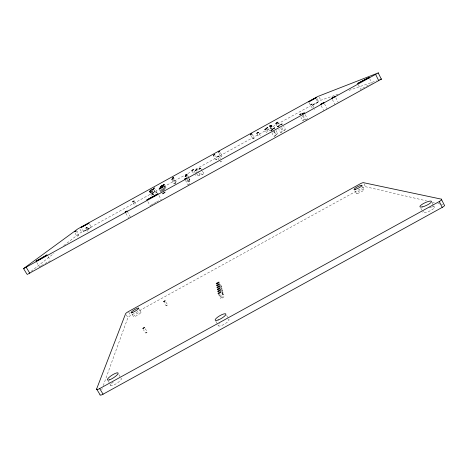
<?xml version="1.0" encoding="UTF-8"?>
<svg xmlns="http://www.w3.org/2000/svg" width="468" height="468" viewBox="0 0 468 468"><rect width="100%" height="100%" fill="white"/><g stroke="black" fill="none" stroke-linecap="round" stroke-linejoin="round"><path stroke-width="0.35" stroke-dasharray="2.34 1.75" d="M101.731 389.785L102.235 388.411M103.229 385.661L127.893 317.649A2.948 0.526 -31.1 0 1 130.683 315.496L362.162 187.908A2.954 0.526 -26.7 0 1 365.467 186.703L426.5 200.866M317.169 98.73L318.661 101.913L311.84 105.68M303.053 115.093L305.545 119.867L305.844 119.656M302.375 115.666L304.37 119.592L302.609 120.533L300.924 117.304M302.609 120.533L304.399 119.545M165.76 302.03C169.685 306.365 165.046 307.458 164.069 302.176M145.074 328.747C149.403 332.9 144.94 335.433 143.577 329.566M166.146 305.768L167.491 305.025M145.612 333.035L147.104 332.21M281.841 127.425C282.578 132.777 287.709 130.057 283.608 126.448M283.52 130.607L285.293 129.63M280.642 128.291C284.766 131.917 279.601 134.661 278.864 129.273M280.554 132.473L282.333 131.49M275.997 130.449L277.67 133.614L276.927 134.076M273.71 131.485C278.425 135.942 273.055 138.832 271.92 132.473M274.236 131.42L275.915 134.579L276.658 134.117M273.973 136.334L275.763 135.351M252.275 134.263L254.264 137.972L253.551 138.405M250.672 135.153L252.656 138.856L253.369 138.429M202.322 171.294C205.867 173.856 200.883 176.611 200.602 172.242M201.96 174.699L203.679 173.751M199.011 173.166C201.942 174.856 197.203 177.483 197.332 174.096M198.327 175.892L200.006 174.968M31.145 271.341L54.013 253.311M63.736 245.653L79.712 233.234L158.424 189.762M186.855 179.577C186.831 183.368 191.669 181.648 188.902 179.244M220.387 152.685L222.066 155.762L221.434 156.142M219.047 153.422L220.726 156.499L221.358 156.119M215.467 155.809C219.445 160.313 214.619 161.238 213.759 155.932M189.283 178.355C191.272 179.49 187.563 181.555 187.65 179.256M188.294 180.42L189.926 179.519M173.786 179.73C178.062 184.445 173.125 185.749 172.037 179.946M174.271 183.942L175.699 183.152M173.055 179.49C173.961 184.603 178.407 182.339 174.429 178.729M153.949 189.914C154.844 195.004 159.313 192.629 155.323 189.16M157.09 192.289L155.721 193.044M151.544 193.138L152.732 194.951M75.354 233.122C76.424 238.025 80.625 235.936 76.711 232.374M89.675 224.283L91.4 227.237L83.725 231.566L81.49 228.015M83.573 231.555L91.4 227.237M188.177 184.848L188.516 184.638M162.648 193.319L165.409 191.792M165.339 191.927L163.917 192.757M153.884 194.349L152.919 194.893M306.651 119.317L307.09 119.071M220.995 161.583C218.731 162.94 223.353 160.267 221.083 161.624M274.383 131.66L273.599 132.093M314.204 109.512L314.572 109.307M312.115 105.271L318.743 101.778M195.413 175.12L195.799 174.903M153.001 194.787L153.925 194.29M313.203 104.346L320.802 100.263L338.703 93.992M163.543 186.937L184.006 175.646M187.844 173.529L191.681 171.411M195.519 169.293L216.625 157.646M219.825 155.879L270.352 127.992M272.908 126.582L276.746 124.465M277.384 124.114L310.647 105.756M216.468 159.296L217.175 158.939M216.532 159.331L215.818 159.687M175.523 182.216L176.196 181.882M175.488 182.304L174.816 182.643M77.706 235.925L77.162 236.194M77.975 235.708L78.519 235.445M273.774 131.912L274.184 131.695M195.396 175.044L195.788 174.833M306.277 119.404L307.166 118.948M188.978 184.374L189.441 184.129M162.571 193.454L163.127 193.179M188.177 184.913L188.51 184.749M254.264 137.972L252.656 138.856M222.066 155.762L220.726 156.499M277.67 133.614L275.915 134.579M349.005 90.388L376.483 80.765M189.914 181.063L188.212 182.005M130.367 216.994L127.729 212.261M432.18 202.182L434.31 202.673M437.855 203.498L440.698 204.159M441.406 204.323L442.827 204.651M36.756 262.413L39.564 267.07M108.067 380.759L109.541 383.21M109.91 383.818L111.015 385.655M48.14 256.581L50.216 260.05M118.86 374.628L121.042 378.267A6.388 1.568 -33 0 1 118.351 382.262A6.388 1.568 -33 0 1 111.226 385.685A6.388 1.568 -33 0 1 113.373 381.946M76.547 230.437L78.606 233.936M126.249 314.847L127.893 317.649M86.486 229.431L88.592 233.023M131.777 313.624L133.438 316.462M79.969 229.221L81.672 232.116M128.718 312.15L130.683 315.496M139.452 309.395L141.114 312.232A4.469 0.813 -31 0 1 135.065 316.397A4.469 0.813 -31 0 1 135.644 314.438A4.469 0.813 -31 0 1 141.114 312.232M87.651 227.998L89.4 230.993M125.869 213.285L128.589 218.012M134.41 201.591L136.761 205.715M132.93 202.41L135.281 206.528M151.743 192.289L153.094 194.676M151.679 192.418L153.276 195.238M150.585 193.711L151.603 195.495M147.87 201.708L150.21 205.826A6.347 0.322 -29.2 0 0 150.76 205.715M215.842 321.3L218.299 325.623M159.758 190.224L161.355 193.056M218.363 294.115L220.761 298.362M158.956 195.595L161.284 199.719M226.623 315.362L228.372 318.456M154.001 190.523L155.92 193.922M152.58 191.307L154.504 194.7M152.211 191.114L153.995 194.267M164.9 185.714L166.573 188.692M220.428 284.462L221.709 286.738A1.691 0.363 -29.7 0 1 221.036 287.463M164.215 185.656L165.912 188.668M220.51 285.732L222.124 288.61A1.714 0.374 -29.7 0 1 221.452 289.353M164.204 186.814L165.578 189.259M221.247 288.194L222.557 290.529M163.841 187.381L164.888 189.242M221.668 290.142L223.002 292.506M163.467 187.972L164.525 189.856M222.446 292.74L223.458 294.536A1.784 0.404 -29.8 0 1 221.2 296.18A1.784 0.404 -29.8 0 1 221.036 295.472A1.784 0.404 -29.8 0 1 223.458 294.536M163.004 188.434L164.596 191.266M221.873 292.98L223.926 296.624A1.808 0.415 -29.8 0 1 221.633 298.297A1.808 0.415 -29.8 0 1 221.469 297.566A1.808 0.415 -29.8 0 1 223.926 296.624M162.542 188.575L163.882 190.956M162.168 189.154L163.525 191.564M161.437 189.136L162.472 190.973M161.039 189.745L162.086 191.599M160.267 189.733L161.331 191.617M219.322 294.46L220.334 296.256M187.662 175.447L188.955 177.776M187.551 176.81L188.563 178.636M187.592 179.788L189.897 183.93M185.416 180.215L188.054 184.948M196.004 171.697L196.999 173.499M194.103 170.89L196.186 174.652M192.19 171.124L193.582 173.634M200.971 168.837L201.983 170.68M197.683 170.767L198.678 172.569M218.059 158.049L219.621 160.904M219.346 156.599L221.218 160.021M259.196 133.52L261.115 137.112M257.102 133.901L259.02 137.493M266.889 129.618L268.995 133.596M265.508 130.742L266.818 133.204M270.937 127.928L271.592 129.168M270.744 127.875L271.417 129.15M270.44 127.934L271.071 129.127M268.392 128.794L270.007 131.83M278.302 122.715L279.273 124.552M276.108 124.447L276.769 125.699M305.206 114.678L307.382 118.854M311.273 106.183L312.261 108.09M308.997 102.457L309.945 104.282M354.797 190.698L356.318 193.623M321.136 105.669L323.651 110.536M362.501 186.451L364.016 189.382M316.134 98.883L317.678 101.878M312.835 105.318L314.151 107.862M324.505 103.808L327.021 108.681M319.293 97.245L320.843 100.246M363.975 183.813L365.467 186.703M335.737 97.613L338.235 102.492M332.368 99.468L334.872 104.346M358.336 84.638L360.769 89.458A6.593 0.316 -28.1 0 1 362.173 88.546M420.867 208.26L421.826 210.161M369.673 78.694L372.124 83.567M432.175 203.042L433.462 205.598M433.783 206.242L434.421 207.517M228.168 319.258A6.172 1.626 -30.3 0 1 227.05 322.347A6.172 1.626 -30.3 0 1 219.761 326.032A6.172 1.626 -30.3 0 1 219.673 323.558M221.305 288.692A1.714 0.374 -29.7 0 1 222.124 288.61M221.727 290.61A1.737 0.38 -29.7 0 1 222.399 290.839M432.093 206.932A6.412 1.574 -24.7 0 1 433.485 208.675A6.412 1.574 -24.7 0 1 425.623 212.56A6.412 1.574 -24.7 0 1 423.4 211.226M429.291 207.798A6.412 1.574 -24.7 0 1 431.595 207.049M222.154 292.582A1.761 0.392 -29.8 0 1 222.838 292.822A1.761 0.392 -29.8 0 1 220.767 294.126M220.171 294.29A1.761 0.392 -29.8 0 1 219.925 294.202M220.896 286.825A1.691 0.363 -29.7 0 1 221.709 286.738M151.146 205.13A6.347 0.322 -29.2 0 1 153.293 203.808M153.808 203.504A6.347 0.322 -29.2 0 1 156.084 202.223M156.64 201.913A6.347 0.322 -29.2 0 1 160.688 199.859M39.897 266.637A6.57 0.31 -29.7 0 1 41.032 265.888M41.465 265.619A6.57 0.31 -29.7 0 1 50.216 260.77M362.712 88.23A6.593 0.316 -28.1 0 1 370.34 84.176M165.233 192.401L161.992 194.185L165.233 192.401M357.441 193.489A4.481 0.819 -26.7 0 0 364.092 189.815A4.481 0.819 -26.7 0 0 358.991 191.207A4.481 0.819 -26.7 0 0 357.441 193.489"/><path stroke-width="0.7" d="M99.988 394.594L96.607 389.019L125.588 313.73A2.948 0.509 -31 0 1 128.39 311.594L360.079 183.883A2.954 0.509 -26.8 0 1 363.379 182.655L441.324 199.14L444.243 204.978A4.382 1.082 -24.4 0 1 442.219 207.4L103.077 394.196A4.376 1.082 -33.4 0 1 99.947 394.787M27.144 274.494L381.502 79.045L379.917 79.56M23.558 268.591L378.401 72.844L317.643 96.543L77.934 228.817L23.558 268.591L26.781 273.903M281.239 124.424C278.934 125.798 283.824 122.985 281.525 124.359M300.292 114.274C298.022 115.631 302.907 112.817 300.643 114.174M277.103 122.552C275.196 123.675 279.349 121.3 277.337 122.487M271.077 126.834C269.001 128.062 273.382 125.553 271.305 126.781M311.226 104.534C309.272 105.698 313.519 103.252 311.559 104.422M219.012 151.813C217.105 152.925 220.984 150.714 219.082 151.825M173.061 177.811C170.972 179.028 175.108 176.67 173.02 177.893M251.053 134.105C248.853 135.398 253.457 132.76 251.228 134.07M96.607 389.019A4.376 1.041 -33.3 0 0 99.678 388.586L439.276 201.527A4.387 1.047 -24.5 0 0 441.324 199.14M153.884 188.341C151.954 189.341 155.908 187.235 153.972 188.235M218.193 156.452C220.656 155.183 215.812 157.751 218.275 156.482M86.679 227.705C88.616 226.717 84.462 228.922 86.399 227.928M26.226 267.327L29.829 273.271M99.678 388.586L103.077 394.196M378.197 72.891L381.291 79.08M375.658 74.5L378.776 80.724M439.276 201.527L442.219 207.4M36.065 261.085L40.125 259.149L47.104 254.849L36.065 261.085M335.111 96.39L331.742 98.251L335.111 96.39M323.879 102.591L320.51 104.452L323.879 102.591M316.538 97.508L308.681 101.848L316.538 97.508M304.27 112.887L302.427 113.899L304.27 112.887M165.069 300.83L163.718 301.579L165.069 300.83M144.396 327.588L142.904 328.413L144.396 327.588M279.285 125.728L277.506 126.711L279.285 125.728M274.657 127.922L272.897 128.893L274.657 127.922M272.686 129.554L270.896 130.543L272.686 129.554M277.319 122.973L275.775 123.827L277.319 122.973M271.809 125.839L270.276 126.688L271.809 125.839M270.96 125.33L269.492 126.144L270.96 125.33M266.374 128.665L264.853 129.507L266.374 128.665M267.749 127.577L266.245 128.407L267.749 127.577M258.558 132.321L256.78 133.304L258.558 132.321M199.017 169.094L200.632 168.223L199.017 169.094M186.609 178.016L184.761 179.033L186.609 178.016M197.022 169.568L195.337 170.498L197.022 169.568M186.872 175.594L185.164 176.535L186.872 175.594M214.783 154.551L213.42 155.306L214.783 154.551M187.019 174.283L185.386 175.184L187.019 174.283M193.407 169.632L191.845 170.498L193.407 169.632M157.956 193.822L146.87 199.941L157.956 193.822M162.367 187.299L159.12 189.09L162.367 187.299M127.05 211.08L125.19 212.103L127.05 211.08M163.145 186.141L159.992 187.884L163.145 186.141M162.759 186.714L159.559 188.481L162.759 186.714M163.513 185.591L160.407 187.305L163.513 185.591M164.233 184.527L161.203 186.194L164.233 184.527M171.826 179.302L173.142 178.589L171.826 179.302M163.876 185.047L160.811 186.744L163.876 185.047M150.041 192.43L151.404 191.693L150.041 192.43M152.059 190.09L153.358 189.388L152.059 190.09M149.427 191.43L150.719 190.728L149.427 191.43M150.228 190.534L151.497 189.85L150.228 190.534M132.731 201.731L134.07 201.006L132.731 201.731M88.978 223.096L81.145 227.425L88.978 223.096M74.786 231.789L75.986 231.145L74.786 231.789M369.065 77.477L357.727 83.439L369.065 77.477M132.719 312.402A4.475 0.784 -30.9 0 0 138.791 308.254A4.475 0.784 -30.9 0 0 133.327 310.483A4.475 0.784 -30.9 0 0 132.719 312.402M218.135 319.995A6.183 1.568 -30.2 0 0 225.921 314.122A6.183 1.568 -30.2 0 0 217.544 317.205A6.183 1.568 -30.2 0 0 218.135 319.995M217.357 285.562A1.714 0.357 -29.7 0 0 219.533 284A1.714 0.357 -29.7 0 0 217.222 284.924A1.714 0.357 -29.7 0 0 217.357 285.562M355.306 189.382A4.487 0.784 -26.8 0 0 361.969 185.702A4.487 0.784 -26.8 0 0 356.879 187.136A4.487 0.784 -26.8 0 0 355.306 189.382M422.2 206.932A6.417 1.515 -24.9 0 0 431.531 201.766A6.417 1.515 -24.9 0 0 423.411 203.551A6.417 1.515 -24.9 0 0 422.2 206.932M218.1 289.388A1.761 0.38 -29.7 0 0 220.34 287.779A1.761 0.38 -29.7 0 0 217.959 288.715A1.761 0.38 -29.7 0 0 218.1 289.388M218.889 293.43A1.813 0.398 -29.8 0 0 221.189 291.763A1.813 0.398 -29.8 0 0 218.737 292.722A1.813 0.398 -29.8 0 0 218.889 293.43M217.725 287.446A1.737 0.369 -29.7 0 0 219.931 285.866A1.737 0.369 -29.7 0 0 217.585 286.796A1.737 0.369 -29.7 0 0 217.725 287.446M109.459 379.858A6.4 1.515 -32.9 0 0 118.147 373.493A6.4 1.515 -32.9 0 0 110.653 376.091A6.4 1.515 -32.9 0 0 109.459 379.858M218.492 291.383A1.79 0.392 -29.8 0 0 220.761 289.745A1.79 0.392 -29.8 0 0 218.345 290.692A1.79 0.392 -29.8 0 0 218.492 291.383M216.994 283.725A1.691 0.351 -29.7 0 0 219.147 282.186A1.691 0.351 -29.7 0 0 216.865 283.105A1.691 0.351 -29.7 0 0 216.994 283.725"/></g></svg>
